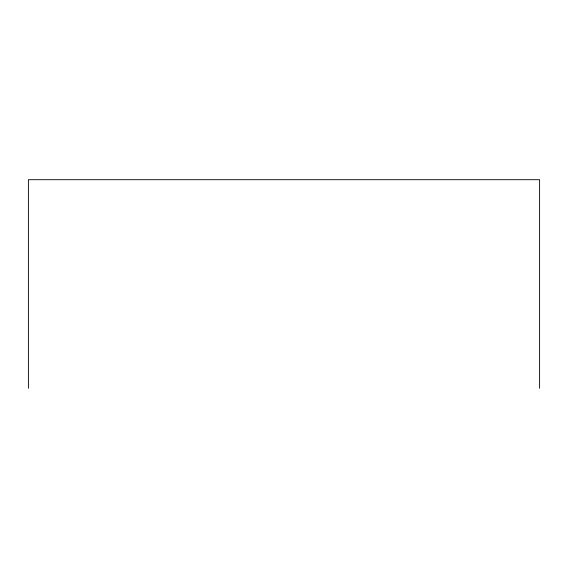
<?xml version="1.0" encoding="UTF-8"?>
<svg xmlns="http://www.w3.org/2000/svg" width="568" height="568" viewBox="0 0 568 568"><rect width="100%" height="100%" fill="white"/><g stroke="black" fill="none" stroke-linecap="round" stroke-linejoin="round"><path stroke-width="0.85" d="M539.6 388.299L539.6 179.701L28.4 179.701L28.4 388.299"/></g></svg>
